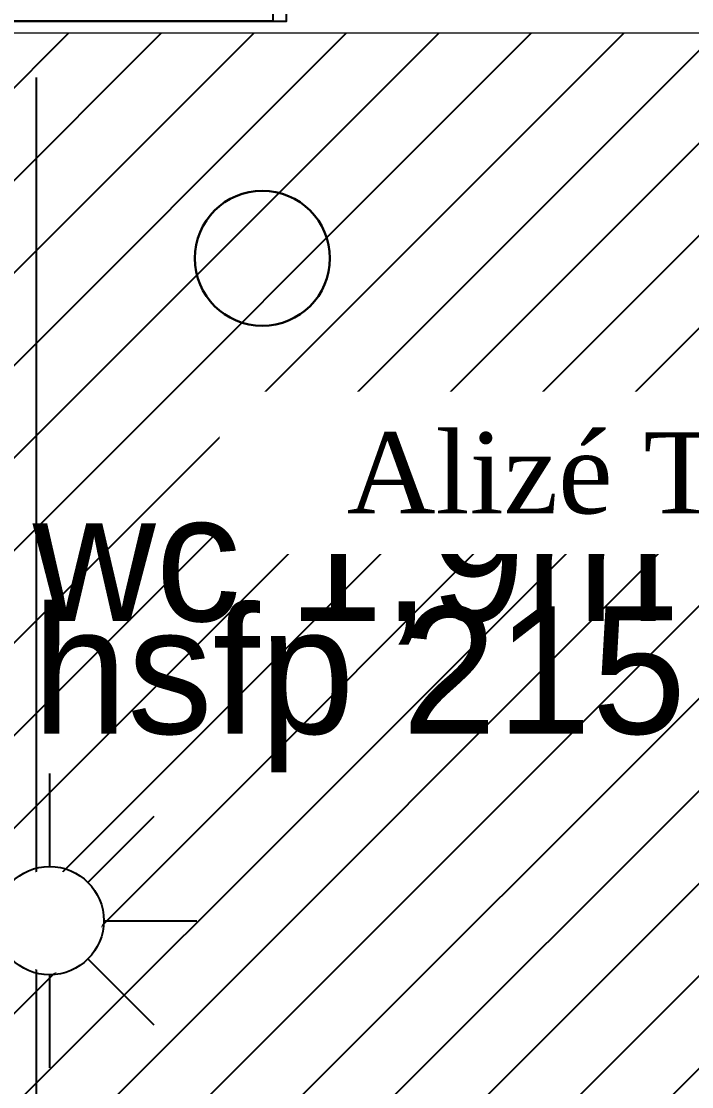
# Model space of a CAD drawing. Header units: centimetres. Extents: x -58072 to 12532, y -30603 to 6224.
# Drawn here: x 8967.7 to 9017.2, y 4484.4 to 4563.1 of the extents above; entities that cross this region are included whole.
import ezdxf

# ---------------------------------------------------------------- set-up
doc = ezdxf.new("R2010")
doc.units = ezdxf.units.CM
for name, color, linetype in [('B Aménagement intérieur', 252, 'Continuous'), ('B Faux plafonds_Hatch', 9, 'Continuous'), ('B Général', 252, 'Continuous'), ('C ANNOTATIONS-prestations', 252, 'Continuous'), ('C ANNOTATIONS-texte', 252, 'Continuous'), ('D SURFACES-shab', 252, 'Continuous'), ('prlm-VMC', 93, 'Continuous')]:
    doc.layers.add(name, color=color, linetype=linetype)
doc.layers.add('prlm-ELEC-CFO', color=1, linetype='Continuous', lineweight=25)
doc.layers.add('prlm-GAZ', color=2, linetype='Continuous', lineweight=25)
doc.styles.add('Eurostile', font='Eurosti.TTF')
doc.styles.add('prlm-vmc', font='pala.ttf', dxfattribs={"height": 14})

# ---------------------------------------------------------------- blocks, each defined once
blk = doc.blocks.new('B 60.Gaine 150_70')
at = {"layer": 'B Général', "linetype": 'Continuous'}
blk.add_line((18.5, 36.305), (-69, 36.305), dxfattribs=at)
at = {"layer": 'B Général', "linetype": 'Continuous', "flags": 128}
blk.add_lwpolyline([(-70, 36.305), (19.5, 36.305), (19.5, -2.715), (-70, -2.715)], close=True, dxfattribs=at)
at = {"layer": 'C ANNOTATIONS-prestations'}
blk.add_line((18.5, 36.305), (18.5, 35.205), dxfattribs=at)
blk = doc.blocks.new('xi.SPOT')
at = {"color": 0, "lineweight": 5}
blk.add_wipeout([(-4, 0), (-2.828, -2.828), (0, -4), (2.828, -2.828), (4, 0), (2.828, 2.828), (0, 4), (-2.828, 2.828)], dxfattribs=at).dxf.layer = 'prlm-ELEC-CFO'
at = {"layer": 'prlm-ELEC-CFO', "color": 0, "linetype": 'ByBlock', "lineweight": -2, "flags": 128}
for points in [[(0, 10.878), (0, 4)], [(-7.692, 7.692), (-2.828, 2.828)], [(7.692, 7.692), (2.828, 2.828)], [(-10.878, 0), (-4, 0)], [(4, 0), (10.878, 0)], [(-2.828, -2.828), (-7.692, -7.692)], [(2.828, -2.828), (7.692, -7.692)], [(0, -4), (0, -10.878)]]:
    blk.add_lwpolyline(points, dxfattribs=at)
at = {"layer": 'prlm-ELEC-CFO', "color": 0, "linetype": 'ByBlock', "lineweight": -2}
blk.add_circle((0, 0), 4, dxfattribs=at)

msp = doc.modelspace()

# ---------------------------------------------------------------- hatches: boundary and pattern name
at = {"layer": 'B Faux plafonds_Hatch', "linetype": 'Continuous'}
h = msp.add_hatch(dxfattribs=at)
h.set_pattern_fill('F_P__SOFFITE', color=256, style=0, pattern_type=2)
h.set_pattern_definition([(45, (-0.297, -0.67), (-3.5277778, 3.3072917), [])])
h.paths.add_polyline_path([(9600.363, 4470.503), (9060.187, 4470.503), (9060.083, 4427.197), (9042.291, 4427.197), (9042.187, 4562.196), (8892.495, 4562.196), (8892.494, 4578.311), (8711.187, 4578.311), (8711.182, 4359.306), (8743.491, 4359.306), (8743.496, 4307.313), (9347.046, 4307.172), (9347.047, 4365.359), (9407.047, 4365.359), (9407.047, 4299.32), (9600.363, 4299.32)])
h.paths.add_polyline_path([(8823.494, 4427.273), (8823.494, 4462.245), (8897.495, 4462.245), (8897.494, 4427.216)])

# ---------------------------------------------------------------- linework, layer by layer
at = {"layer": 'D SURFACES-shab', "lineweight": 18, "flags": 128}
msp.add_lwpolyline([(9042.484, 4562.212), (8897.792, 4562.212), (8897.792, 4433.086), (9042.484, 4433.09)], close=True, dxfattribs=at)
at = {"layer": 'prlm-ELEC-CFO', "lineweight": 30}
msp.add_circle((8985.501, 4545.574), 4.988, dxfattribs=at)
at = {"layer": 'prlm-GAZ'}
msp.add_lwpolyline([(8968.798, 4558.931), (8968.798, 4245.211), (9314.118, 4245.211), (9382.543, 4085.875)], dxfattribs=at)

# ---------------------------------------------------------------- block references
at = {"layer": 'B Aménagement intérieur', "xscale": -1, "rotation": 180}
msp.add_blockref('B 60.Gaine 150_70', (8967.792, 4599.386), dxfattribs=at)

# ---------------------------------------------------------------- texts
at = {"layer": 'C ANNOTATIONS-texte', "width": 68.92758, "attachment_point": 1, "line_spacing_factor": 0.894578, "style": 'Eurostile'}
for s, insert, char_height in [('wc 1,9m{\\H0.6667x;\\S2^ ;}', (8968.536, 4533.825), 9.40741), ('hsfp 215', (8968.536, 4519.855), 9.4074)]:
    msp.add_mtext(s, dxfattribs=dict(at, insert=insert, char_height=char_height))

# ---------------------------------------------------------------- next in the draw order: block references
at = {"layer": 'prlm-ELEC-CFO'}
msp.add_blockref('xi.SPOT', (8969.792, 4496.641), dxfattribs=at)

# ---------------------------------------------------------------- next in the draw order: texts
at = {"layer": 'prlm-VMC', "ltscale": 25, "insert": (9014.645, 4529.68), "char_height": 6, "width": 58.61474, "attachment_point": 5, "line_spacing_factor": 0.8, "style": 'prlm-vmc', "bg_fill": 2}
msp.add_mtext('Alizé T 5/30', dxfattribs=at)

doc.saveas('drawing.dxf')
